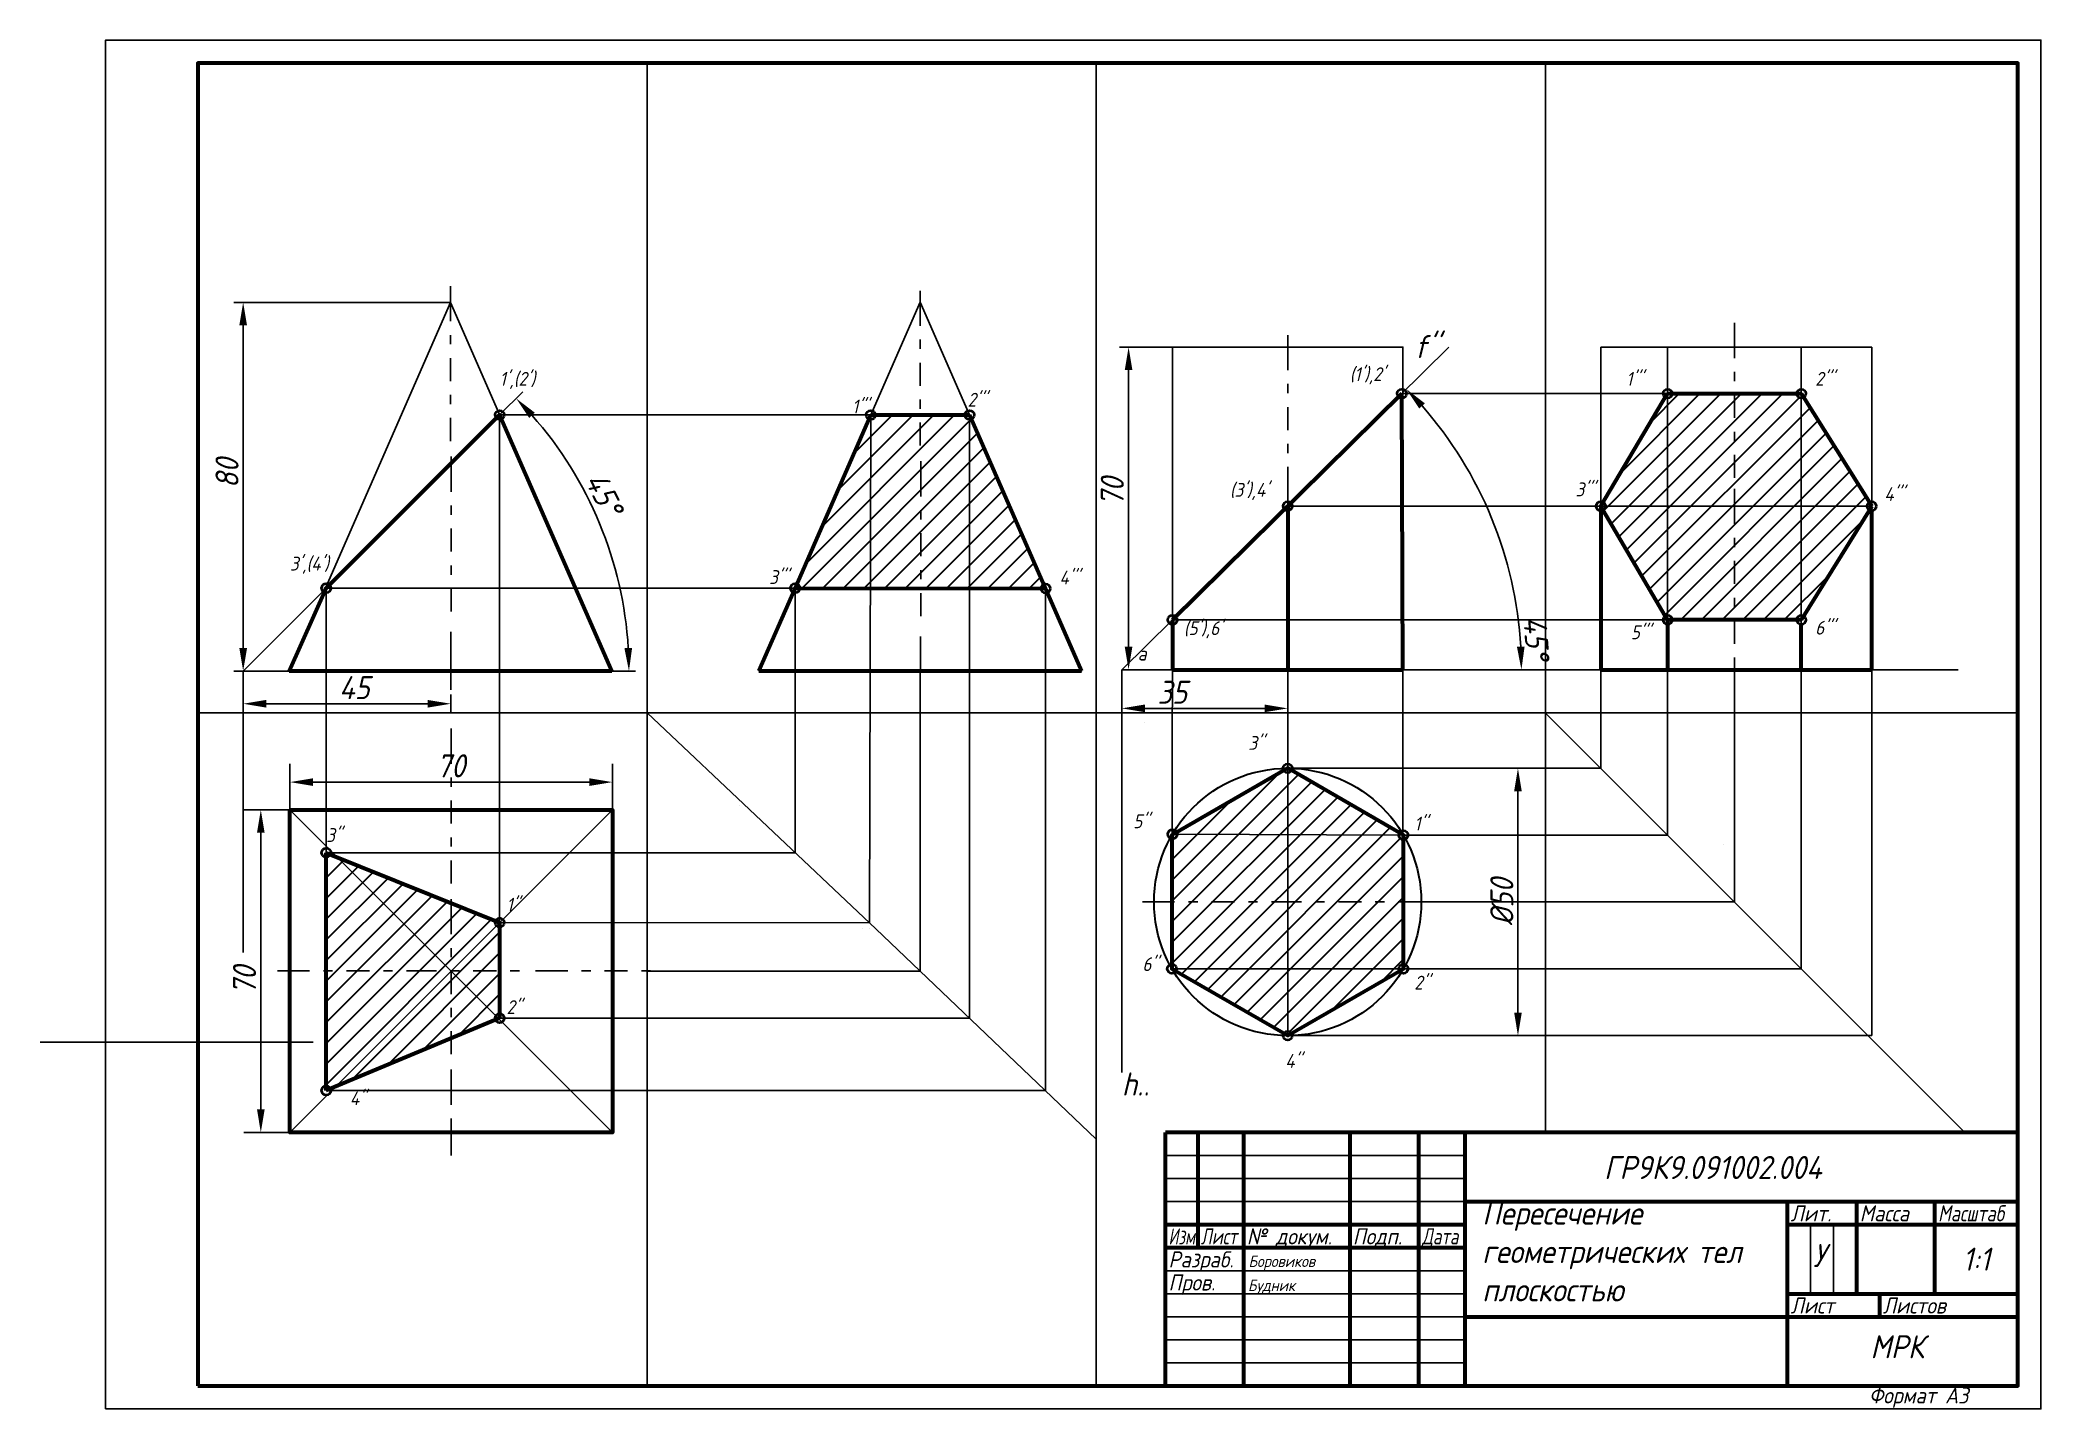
# Model space of a CAD drawing. Header units: millimetres. Extents: x -14 to 420, y 0 to 297.
import ezdxf

# ---------------------------------------------------------------- set-up
doc = ezdxf.new("R2010")
doc.units = ezdxf.units.MM
doc.header["$LTSCALE"] = 0.5
doc.layers.get('Defpoints').update_dxf_attribs({"color": 5})
doc.styles.get("Standard").update_dxf_attribs({"font": 'isocpeui.ttf', "width": 0.9})
doc.dimstyles.new('Standart', dxfattribs={"dimtxt": 5, "dimasz": 5, "dimexe": 2, "dimexo": 0, "dimgap": 1, "dimtad": 1, "dimtoh": 1, "dimdec": 0, "dimtxsty": 'Standard', "dimcen": 2.5, "dimadec": 0, "dimazin": 0, "dimtfac": 1, "dimtdec": 0, "dimtmove": 0, "dimatfit": 3, "dimldrblk": 'DOTSMALL', "dimfxl": 1, "dimarcsym": 0})

# ---------------------------------------------------------------- blocks, each defined once
blk = doc.blocks.new('*D8')
at = {"color": 0, "lineweight": -2, "transparency": 16777216}
blk.add_line((85.52, 215.65), (90.53, 220.64), dxfattribs=at)
blk.add_arc((29.86, 160.08), 83.72, 3.4225, 41.5285, dxfattribs=at)
at = {"color": 0, "transparency": 16777216}
for points in [[(91.93, 215.02), (93.14, 216.16), (89.11, 219.23)], [(114.26, 165.11), (112.6, 165.06), (113.58, 160.08)]]:
    blk.add_solid(points, dxfattribs=at)
at = {"layer": 'Defpoints', "color": 0, "transparency": 16777216}
for p in [(85.52, 215.65), (110.73, 181.73), (47.6, 177.79), (109.86, 160.08), (115, 160.08)]:
    blk.add_point(p, dxfattribs=at)
at = {"color": 0, "transparency": 16777216, "insert": (108.14, 198.54), "char_height": 5, "attachment_point": 5, "rotation": 296.1662}
blk.add_mtext('45°', dxfattribs=at)
blk = doc.blocks.new('_DotSmall')
at = {"color": 0, "linetype": 'ByBlock', "const_width": 0.5}
blk.add_lwpolyline([(-0.0625, 0, 1), (0.0625, 0, 1)], format="xyb", close=True, dxfattribs=at)
blk = doc.blocks.new('*D26')
at = {"color": 0, "lineweight": -2, "transparency": 16777216}
for p, q in [((30, 240.08), (27.86, 240.08)), ((29.86, 235.08), (29.86, 165.08)), ((29.86, 160.08), (27.86, 160.08))]:
    blk.add_line(p, q, dxfattribs=at)
at = {"color": 0, "transparency": 16777216}
for points in [[(29.03, 235.08), (30.7, 235.08), (29.86, 240.08)], [(29.03, 165.08), (30.7, 165.08), (29.86, 160.08)]]:
    blk.add_solid(points, dxfattribs=at)
at = {"layer": 'Defpoints', "color": 0, "transparency": 16777216}
for p in [(30, 240.08), (29.86, 160.08), (29.86, 160.08)]:
    blk.add_point(p, dxfattribs=at)
at = {"color": 0, "transparency": 16777216, "insert": (26.36, 203), "char_height": 5, "attachment_point": 5, "rotation": 90}
blk.add_mtext('80', dxfattribs=at)
blk = doc.blocks.new('*D27')
at = {"color": 0, "lineweight": -2, "transparency": 16777216}
for p, q in [((40, 140), (40, 134)), ((110, 140), (110, 134)), ((45, 136), (105, 136))]:
    blk.add_line(p, q, dxfattribs=at)
at = {"color": 0, "transparency": 16777216}
for points in [[(45, 136.83), (45, 135.17), (40, 136)], [(105, 136.83), (105, 135.17), (110, 136)]]:
    blk.add_solid(points, dxfattribs=at)
at = {"layer": 'Defpoints', "color": 0, "transparency": 16777216}
for p in [(40, 140), (110, 140), (110, 136)]:
    blk.add_point(p, dxfattribs=at)
at = {"color": 0, "transparency": 16777216, "insert": (74.93, 139.53), "char_height": 5, "attachment_point": 5}
blk.add_mtext('70', dxfattribs=at)
blk = doc.blocks.new('*D28')
at = {"color": 0, "lineweight": -2, "transparency": 16777216}
for p, q in [((30, 130), (35.69, 130)), ((33.69, 125), (33.69, 65)), ((30, 60), (35.69, 60))]:
    blk.add_line(p, q, dxfattribs=at)
at = {"color": 0, "transparency": 16777216}
for points in [[(32.86, 125), (34.52, 125), (33.69, 130)], [(32.86, 65), (34.52, 65), (33.69, 60)]]:
    blk.add_solid(points, dxfattribs=at)
at = {"layer": 'Defpoints', "color": 0, "transparency": 16777216}
for p in [(30, 130), (30, 60), (33.69, 60)]:
    blk.add_point(p, dxfattribs=at)
at = {"color": 0, "transparency": 16777216, "insert": (30.16, 93), "char_height": 5, "attachment_point": 5, "rotation": 90}
blk.add_mtext('70', dxfattribs=at)
blk = doc.blocks.new('*D38')
at = {"color": 0, "lineweight": -2, "transparency": 16777216}
for p, q in [((29.86, 151), (29.86, 155)), ((34.86, 153), (69.91, 153)), ((74.91, 151), (74.91, 155))]:
    blk.add_line(p, q, dxfattribs=at)
at = {"color": 0, "transparency": 16777216}
for points in [[(34.86, 153.83), (34.86, 152.17), (29.86, 153)], [(69.91, 153.83), (69.91, 152.17), (74.91, 153)]]:
    blk.add_solid(points, dxfattribs=at)
at = {"layer": 'Defpoints', "color": 0, "transparency": 16777216}
for p in [(74.91, 153), (29.86, 151), (74.91, 151)]:
    blk.add_point(p, dxfattribs=at)
at = {"color": 0, "transparency": 16777216, "insert": (54, 156.5), "char_height": 5, "attachment_point": 5}
blk.add_mtext('45', dxfattribs=at)
blk = doc.blocks.new('*D39')
at = {"color": 0, "lineweight": -2, "transparency": 16777216}
blk.add_line((303, 160.38), (309.25, 160.38), dxfattribs=at)
blk.add_arc((220.53, 160.38), 86.73, 3.3037, 41.2899, dxfattribs=at)
at = {"color": 0, "transparency": 16777216}
for points in [[(285.08, 217.04), (286.3, 218.17), (282.29, 221.26)], [(307.94, 165.4), (306.28, 165.35), (307.25, 160.38)]]:
    blk.add_solid(points, dxfattribs=at)
at = {"layer": 'Defpoints', "color": 0, "transparency": 16777216}
for p in [(291.53, 230.38), (295.84, 203.38), (220.53, 160.38), (220.53, 160.38), (303, 160.38)]:
    blk.add_point(p, dxfattribs=at)
at = {"color": 0, "transparency": 16777216, "insert": (310.49, 167.27), "char_height": 5, "attachment_point": 5, "rotation": 274.3803}
blk.add_mtext('45°', dxfattribs=at)
blk = doc.blocks.new('*D67')
at = {"color": 0, "lineweight": -2, "transparency": 16777216}
for p, q in [((223, 230.38), (220, 230.38)), ((222, 225.38), (222, 165.38)), ((220.53, 160.38), (224, 160.38))]:
    blk.add_line(p, q, dxfattribs=at)
at = {"color": 0, "transparency": 16777216}
for points in [[(221.17, 225.38), (222.83, 225.38), (222, 230.38)], [(221.17, 165.38), (222.83, 165.38), (222, 160.38)]]:
    blk.add_solid(points, dxfattribs=at)
at = {"layer": 'Defpoints', "color": 0, "transparency": 16777216}
for p in [(223, 230.38), (220.53, 160.38), (222, 160.38)]:
    blk.add_point(p, dxfattribs=at)
at = {"color": 0, "transparency": 16777216, "insert": (218.47, 199), "char_height": 5, "attachment_point": 5, "rotation": 90}
blk.add_mtext('70', dxfattribs=at)
blk = doc.blocks.new('*D68')
at = {"color": 0, "lineweight": -2, "transparency": 16777216}
for p, q in [((256.53, 139), (308.5, 139)), ((306.5, 134), (306.5, 86)), ((256.53, 81), (308.5, 81))]:
    blk.add_line(p, q, dxfattribs=at)
at = {"color": 0, "transparency": 16777216}
for points in [[(305.67, 134), (307.33, 134), (306.5, 139)], [(305.67, 86), (307.33, 86), (306.5, 81)]]:
    blk.add_solid(points, dxfattribs=at)
at = {"layer": 'Defpoints', "color": 0, "transparency": 16777216}
for p in [(256.53, 139), (256.53, 81), (306.5, 81)]:
    blk.add_point(p, dxfattribs=at)
at = {"color": 0, "transparency": 16777216, "insert": (303, 110), "char_height": 5, "attachment_point": 5, "rotation": 90}
blk.add_mtext('%%C50', dxfattribs=at)
blk = doc.blocks.new('*D69')
at = {"color": 0, "lineweight": -2, "transparency": 16777216}
for p, q in [((220.53, 160.38), (220.53, 150)), ((256.53, 160.38), (256.53, 150)), ((251.53, 152), (225.53, 152))]:
    blk.add_line(p, q, dxfattribs=at)
at = {"color": 0, "transparency": 16777216}
for points in [[(225.53, 152.83), (225.53, 151.17), (220.53, 152)], [(251.53, 152.83), (251.53, 151.17), (256.53, 152)]]:
    blk.add_solid(points, dxfattribs=at)
at = {"layer": 'Defpoints', "color": 0, "transparency": 16777216}
for p in [(220.53, 160.38), (256.53, 160.38), (220.53, 152)]:
    blk.add_point(p, dxfattribs=at)
at = {"color": 0, "transparency": 16777216, "insert": (231.5, 155.5), "char_height": 5, "width": 6.6823, "attachment_point": 5}
blk.add_mtext('35', dxfattribs=at)

msp = doc.modelspace()

# ---------------------------------------------------------------- hatches: boundary and pattern name
at = {"lineweight": 30}
h = msp.add_hatch(dxfattribs=at)
h.set_pattern_fill('ANSI31', color=256)
h.paths.add_polyline_path([(256.53, 124.6), (232.53, 124.69, -0.413063), (231.53, 123.7), (231.53, 96.49, -0.380921), (232.41, 95.5), (256.53, 95.5), (256.53, 110)])
h.paths.add_polyline_path([(256.53, 138, -0.267949), (255.66, 138.5), (232.44, 125.1, -0.103896), (232.53, 124.69), (256.53, 124.6)])
h.paths.add_polyline_path([(257.39, 138.5, -0.267949), (256.53, 138), (256.53, 124.6), (280.64, 124.5, -0.130653), (280.78, 125)])
h.paths.add_polyline_path([(281.53, 123.51, -0.382046), (280.64, 124.5), (256.53, 124.6), (256.53, 110), (256.53, 95.5), (280.64, 95.5, -0.380921), (281.53, 96.49)])
h.paths.add_polyline_path([(280.78, 95, -0.131652), (280.64, 95.5), (256.53, 95.5), (256.53, 82, -0.267949), (257.39, 81.5)])
h.paths.add_polyline_path([(256.53, 95.5), (232.41, 95.5, -0.131652), (232.28, 95), (255.66, 81.5, -0.267949), (256.53, 82)])
h.paths.add_polyline_path([(338.98, 195.87), (325.48, 195.87, -0.265763), (324.99, 195.01), (338.47, 172.08, -0.133729), (338.98, 172.22)])
h.paths.add_polyline_path([(338.98, 219.28, -0.134803), (338.47, 219.42), (324.99, 196.73, -0.264634), (325.48, 195.87), (338.98, 195.87)])
h.paths.add_polyline_path([(353.48, 220.28), (339.98, 220.28, -0.414214), (338.98, 219.28), (338.98, 195.87), (353.48, 195.87)])
h.paths.add_polyline_path([(353.48, 195.87), (338.98, 195.87), (338.98, 172.22, -0.414214), (339.98, 171.22), (353.48, 171.22)])
h.paths.add_polyline_path([(367.98, 195.87), (353.48, 195.87), (353.48, 171.22), (366.98, 171.22, -0.414214), (367.98, 172.22)])
h.paths.add_polyline_path([(367.98, 219.28, -0.414214), (366.98, 220.28), (353.48, 220.28), (353.48, 195.87), (367.98, 195.87)])
h.paths.add_polyline_path([(368.51, 219.43, -0.140795), (367.98, 219.28), (367.98, 195.87), (382.27, 195.87, -0.258352), (382.74, 196.72)])
h.paths.add_polyline_path([(382.74, 195.02, -0.259505), (382.27, 195.87), (367.98, 195.87), (367.98, 172.22, -0.139693), (368.51, 172.07)])
h = msp.add_hatch(dxfattribs=at)
h.set_pattern_fill('ANSI31', color=256)
h.paths.add_polyline_path([(166.05, 214.65, -0.102766), (165.65, 214.73), (150.04, 179, -0.2981), (150.64, 178.08), (165.97, 178.08)])
h.paths.add_polyline_path([(176.75, 215.65), (167.05, 215.65, -0.414893), (166.05, 214.65), (165.97, 178.08), (176.75, 178.08)])
h.paths.add_polyline_path([(187.48, 214.65, -0.414214), (186.48, 215.65), (176.75, 215.65), (176.75, 178.08), (187.48, 178.08)])
h.paths.add_polyline_path([(187.88, 214.73, -0.103587), (187.48, 214.65), (187.48, 178.08), (203, 178.08, -0.268487), (203.57, 178.91)])
h = msp.add_hatch(dxfattribs=at)
h.set_pattern_fill('ANSI31', color=256)
h.paths.add_polyline_path([(75, 95), (50.28, 119.72), (48.82, 120.31, -0.306011), (47.89, 119.68), (47.89, 70.09, -0.302723), (48.82, 69.48), (49.95, 69.95)])
h.paths.add_polyline_path([(74.98, 109.77), (50.28, 119.72), (75, 95)], flags=17)
h.paths.add_polyline_path([(84.82, 104.82, -0.198912), (84.52, 105.52, -0.09603), (84.6, 105.9), (74.98, 109.77), (75, 95)])
h.paths.add_polyline_path([(85.52, 104.52, -0.198912), (84.82, 104.82), (75, 95), (85.52, 95)])
h.paths.add_polyline_path([(85.52, 95), (75, 95), (84.68, 85.32, -0.256003), (85.52, 85.78)])
h.paths.add_polyline_path([(75, 95), (49.95, 69.95), (84.6, 84.4, -0.099068), (84.52, 84.78, -0.143042), (84.68, 85.32)])

# ---------------------------------------------------------------- linework, layer by layer
for p, q in [((20, 292), (20, 151)), ((20, 292), (20, 292)), ((20, 292), (20, 292)), ((20, 292), (117.5, 292)), ((117.5, 292), (20, 292)), ((20, 292), (215, 292)), ((117.5, 292), (117.5, 5)), ((215, 292), (215, 5)), ((215, 292), (312.5, 292)), ((312.5, 292), (312.5, 60)), ((74.83, 243.62), (74.83, 236)), ((74.82, 240.08), (30, 240.08)), ((176.76, 242.62), (176.76, 235)), ((353.49, 235.62), (353.49, 228)), ((74.83, 233), (74.83, 231)), ((176.76, 232), (176.76, 230)), ((220.53, 160.38), (291.53, 230.38)), ((231.53, 230.38), (223, 230.38)), ((231.53, 230.38), (256.53, 230.38)), ((256.53, 233), (256.53, 225.38)), ((324.48, 160.38), (324.48, 230.38)), ((324.48, 230.38), (383.27, 230.38)), ((338.98, 124.5), (338.98, 230.38)), ((367.98, 95.5), (367.98, 230.38)), ((383.27, 160.38), (383.27, 230.38)), ((74.83, 228), (74.83, 223)), ((176.76, 227), (176.76, 222)), ((256.53, 222.38), (256.53, 220.38)), ((353.49, 225), (353.49, 223)), ((74.83, 220), (74.83, 218)), ((85.52, 215.65), (90.53, 220.64)), ((90.53, 220.64), (90.53, 220.64)), ((176.76, 219), (176.76, 217)), ((256.53, 217.38), (256.53, 212.38)), ((281.29, 220.28), (367.98, 220.28)), ((353.49, 220), (353.49, 215)), ((74.83, 215), (74.83, 210)), ((85.52, 215.65), (166.05, 215.65)), ((85.52, 215.65), (85.52, 84.78)), ((166.05, 215.65), (165.8, 105.44)), ((176.76, 214), (176.76, 209)), ((187.48, 215.65), (187.48, 84.78)), ((256.53, 209.38), (256.53, 207.38)), ((353.49, 212), (353.49, 210)), ((75, 206.62), (75, 199)), ((176.93, 205.62), (176.93, 198)), ((256.53, 204.38), (256.53, 199.38)), ((353.49, 207), (353.49, 202)), ((75, 196), (75, 194)), ((256.53, 199.38), (256.53, 195.87)), ((256.53, 195.87), (256.53, 110)), ((256.53, 195.87), (383.27, 195.87)), ((353.49, 199.62), (353.49, 192)), ((176.93, 195), (176.93, 193)), ((75, 191), (75, 186)), ((176.93, 190), (176.93, 185)), ((353.49, 189), (353.49, 187)), ((75, 183), (75, 181)), ((353.49, 184), (353.49, 179)), ((47.89, 178.08), (149.64, 178.08)), ((47.89, 178.08), (47.89, 69.09)), ((47.89, 160.08), (47.89, 178.08)), ((149.64, 178.08), (203.94, 178.08)), ((149.64, 178.08), (149.64, 120.68)), ((176.93, 182), (176.93, 180)), ((203.94, 178.08), (203.94, 69.09)), ((47.6, 177.79), (29.86, 160.08)), ((75, 178), (75, 173)), ((176.93, 177), (176.93, 172)), ((353.49, 176), (353.49, 174)), ((231.53, 171.22), (231.41, 95.5)), ((231.53, 171.22), (367.98, 171.22)), ((353.49, 171), (353.49, 166)), ((74.93, 168.62), (74.93, 161)), ((176.87, 167.62), (176.87, 160)), ((74.93, 161), (74.91, 156)), ((353.49, 163), (353.49, 155)), ((39.86, 160.08), (29.86, 160.08)), ((29.86, 160.08), (29.86, 99)), ((29.86, 160.08), (29.86, 160.08)), ((29.86, 160.08), (29.86, 160.08)), ((29.86, 160.08), (29.86, 151)), ((39.86, 160.08), (39.86, 160.08)), ((85.52, 151), (85.52, 160.08)), ((109.86, 160.08), (115, 160.08)), ((176.76, 95), (176.76, 160)), ((303, 160.38), (220.53, 160.38)), ((256.53, 160.38), (256.53, 160.38)), ((281.53, 160.38), (281.53, 95.3)), ((307.25, 160.38), (402, 160.38)), ((324.48, 139), (324.48, 160.38)), ((338.98, 160.38), (367.98, 160.38)), ((383.27, 81), (383.27, 160.38)), ((383.27, 160.38), (383.27, 160.38)), ((220.53, 152), (220.53, 73)), ((353.48, 110), (353.48, 156)), ((20, 151), (415, 151)), ((29.86, 151), (85.52, 151)), ((117.5, 151), (117.5, 51)), ((117.5, 151), (167.17, 104.14)), ((225.53, 149), (225.53, 149)), ((415, 151), (415, 151)), ((415, 151), (415, 151)), ((75, 147.62), (75, 140)), ((40, 130), (40, 140)), ((110, 130), (110, 140)), ((256.53, 139), (324.48, 139)), ((256.53, 139), (256.53, 139)), ((256.53, 139), (281.53, 139)), ((75, 137), (75, 135)), ((75, 132), (75, 127)), ((137.5, 131), (137.5, 131)), ((40, 130), (30, 130)), ((40, 130), (110, 60)), ((110, 130), (40, 60)), ((110, 130), (110, 130)), ((75, 124), (75, 122)), ((231.53, 124.7), (281.64, 124.5)), ((281.64, 124.5), (338.98, 124.5)), ((351, 122.5), (351, 122.5)), ((149.64, 120.68), (47.89, 120.68)), ((75, 119), (75, 114)), ((75, 110.62), (75, 103)), ((232, 110), (225, 110)), ((237, 110), (235, 110)), ((245, 110), (240, 110)), ((250, 110), (248, 110)), ((256.53, 110), (253, 110)), ((256.53, 110), (256.53, 81)), ((256.53, 110), (256.53, 110)), ((259.53, 110), (256.53, 110)), ((264.53, 110), (262.53, 110)), ((272.53, 110), (267.53, 110)), ((277.53, 110), (275.53, 110)), ((285.53, 110), (280.53, 110)), ((285.53, 110), (353.48, 110)), ((165.8, 105.44), (85.52, 105.52)), ((75, 100), (75, 98)), ((164.36, 104.14), (164.36, 104.14)), ((164.36, 104.14), (164.36, 104.14)), ((165.79, 104.15), (165.79, 104.15)), ((363, 100), (363, 100)), ((363, 100), (363, 100)), ((363, 100), (363, 100)), ((363, 100), (363, 100)), ((44.28, 95.03), (37.28, 95.03)), ((49.28, 95.03), (47.28, 95.03)), ((57.28, 95.03), (52.28, 95.03)), ((62.28, 95.03), (60.28, 95.03)), ((68.8, 95.03), (65.28, 95.03)), ((71.8, 95.03), (68.8, 95.03)), ((76.8, 95.03), (74.8, 95.03)), ((75, 95), (75, 90)), ((84.8, 95.03), (79.8, 95.03)), ((89.8, 95.03), (87.8, 95.03)), ((100.28, 95.03), (93.28, 95.03)), ((105.28, 95.03), (103.28, 95.03)), ((113.28, 95.03), (108.28, 95.03)), ((118.28, 95.03), (116.28, 95.03)), ((117.5, 95), (176.76, 95)), ((176.76, 95), (176.76, 95)), ((231.41, 95.5), (281.64, 95.5)), ((281.64, 95.5), (367.98, 95.5)), ((75, 87), (75, 85)), ((187.48, 84.78), (85.52, 84.78)), ((-14.22, 79.57), (45.04, 79.57)), ((75, 82), (75, 77)), ((256.53, 81), (383.27, 81)), ((383.27, 80), (383.27, 80)), ((75, 73.62), (75, 66)), ((203.94, 69.09), (47.89, 69.09)), ((75, 63), (75, 55)), ((40, 60), (30, 60)), ((312.5, 60), (312.5, 60)), ((117.5, 5), (20, 5)), ((117.5, 5), (117.5, 5))]:
    msp.add_line(p, q)
at = {"lineweight": 60}
for p, q in [((281.29, 220.28), (231.53, 171.22)), ((281.53, 160.38), (281.29, 220.28)), ((324.48, 195.87), (338.98, 220.28)), ((338.98, 220.28), (367.98, 220.28)), ((367.98, 220.28), (383.27, 195.87)), ((47.6, 177.79), (85.52, 215.65)), ((85.52, 215.65), (109.86, 160.08)), ((166.05, 215.65), (149.64, 178.08)), ((166.05, 215.65), (187.48, 215.65)), ((204, 178), (187.48, 215.65)), ((256.53, 195.87), (256.53, 160.38)), ((338.98, 171.22), (324.48, 195.87)), ((324.48, 195.87), (324.48, 160.38)), ((383.27, 195.87), (367.98, 171.22)), ((383.27, 160.38), (383.27, 194.87)), ((39.86, 160.08), (47.89, 178.08)), ((149.64, 178.08), (141.8, 160.14)), ((149.64, 178.08), (204, 178)), ((211.8, 160.14), (204, 178)), ((231.53, 171.22), (231.53, 160.38)), ((367.98, 171.22), (338.98, 171.22)), ((338.98, 171.22), (338.98, 160.38)), ((367.98, 160.38), (367.98, 170.22)), ((109.86, 160.08), (39.86, 160.08)), ((141.8, 160.14), (211.8, 160.14)), ((231.53, 160.38), (281.53, 160.38)), ((324.48, 160.38), (383.27, 160.38)), ((47.89, 120.68), (85.52, 105.52)), ((47.89, 69.09), (47.89, 120.68)), ((85.52, 105.52), (85.52, 84.78)), ((85.52, 84.78), (47.89, 69.09))]:
    msp.add_line(p, q, dxfattribs=at)
at = {"lineweight": 25}
for p, q in [((312.51, 150.97), (403.22, 60.26)), ((167.17, 104.14), (215, 58.55))]:
    msp.add_line(p, q, dxfattribs=at)
at = {"color": 7, "linetype": 'Continuous', "lineweight": 60}
for p, q in [((415, 60), (230, 60)), ((230, 5), (230, 60)), ((237, 60), (237, 35)), ((247, 5), (247, 60)), ((270, 60), (270, 5)), ((285, 5), (285, 60)), ((295, 60), (295, 5)), ((295, 45), (415, 45)), ((365, 5), (365, 45)), ((380, 45), (380, 25)), ((397, 25), (397, 45)), ((230, 40), (295, 40)), ((365, 40), (415, 40)), ((230, 35), (295, 35)), ((365, 25), (415, 25)), ((385, 20), (385, 25)), ((295, 20), (415, 20))]:
    msp.add_line(p, q, dxfattribs=at)
at = {"color": 7, "linetype": 'Continuous', "lineweight": -3}
for p, q in [((230, 55), (295, 55)), ((230, 50), (295, 50)), ((230, 45), (295, 45)), ((370, 25), (370, 40)), ((375, 40), (375, 25)), ((230, 30), (295, 30)), ((230, 25), (295, 25)), ((230, 20), (295, 20)), ((230, 15), (295, 15)), ((230, 10), (295, 10))]:
    msp.add_line(p, q, dxfattribs=at)
at = {"color": 7, "linetype": 'Continuous'}
msp.add_line((365, 45), (365, 40), dxfattribs=at)
at = {"lineweight": 70}
msp.add_line((215, 5), (215, 5), dxfattribs=at)
msp.add_line((215, 5), (215, 5), dxfattribs=at)
at = {"color": 7, "linetype": 'Continuous', "lineweight": 60}
msp.add_lwpolyline([(20, 5), (415, 5), (415, 292), (20, 292)], close=True, dxfattribs=at)
for points in [[(74.82, 240.08), (39.86, 160.08), (109.86, 160.08)], [(176.75, 240.14), (141.8, 160.14), (211.8, 160.14)], [(231.53, 160.38), (281.53, 160.38), (281.53, 230.38), (231.53, 230.38)]]:
    msp.add_lwpolyline(points, close=True)
at = {"lineweight": 60}
for points in [[(256.53, 139), (231.41, 124.5), (231.41, 95.5), (256.53, 81), (281.64, 95.5), (281.64, 124.5)], [(40, 130), (110, 130), (110, 60), (40, 60)]]:
    msp.add_lwpolyline(points, close=True, dxfattribs=at)
at = {"lineweight": 40}
for centre in [(281.29, 220.28), (338.98, 220.28), (367.98, 220.28), (85.52, 215.65), (166.05, 215.65), (187.48, 215.65), (256.53, 195.87), (324.48, 195.87), (383.27, 195.87), (47.89, 178.08), (149.64, 178.08), (204, 178), (231.53, 171.22), (338.98, 171.22), (367.98, 171.22), (256.53, 139), (47.89, 120.68), (231.53, 124.7), (281.64, 124.5), (85.52, 105.52), (231.41, 95.5), (281.64, 95.5), (85.52, 84.78), (256.53, 81), (47.89, 69.09)]:
    msp.add_circle(centre, 1, dxfattribs=at)
at = {"lineweight": 30}
msp.add_circle((256.53, 110), 29, dxfattribs=at)
at = {"layer": 'Defpoints'}
msp.add_lwpolyline([(0, 0), (420, 0), (420, 297), (0, 297)], close=True, dxfattribs=at)

# ---------------------------------------------------------------- texts
at = {"color": 7, "linetype": 'Continuous', "lineweight": -3}
for s, width, p in [('Лит.', 0.9, (365.67, 40.7)), ('Масса', 0.9, (380.67, 40.7)), ('Масштаб', 0.8, (397.67, 40.7)), ('Изм.', 0.7, (230.67, 35.7)), ('Лист', 0.75, (237.67, 35.7)), ('№ докум.', 0.9, (247.67, 35.7)), ('Подп.', 0.9, (270.67, 35.7)), ('Дата', 0.75, (285.67, 35.7)), ('Разраб.', 0.9, (230.67, 30.7)), ('Пров.', 0.9, (230.67, 25.7)), ('Лист', 0.9, (365.67, 20.7)), ('Листов', 0.9, (385.67, 20.7))]:
    msp.add_text(s, height=3.5, dxfattribs=dict(at, width=width)).set_placement(p)
at = {"color": 7, "linetype": 'Continuous', "lineweight": 70, "width": 0.9}
msp.add_text('Формат А3', height=3.5, dxfattribs=at).set_placement((382.66, 1.2))
at = {"attachment_point": 1}
for s, width, insert, char_height in [("f''", 6, (284, 233), 5), ("(1'),2'", 11.9113, (270, 226), 3), ("1',(2')", 0.4772, (85.52, 225), 3), ("1'''", 7.5279, (330, 225), 3), ("2'''", 7.5279, (371, 225), 3), ('1"\'', 3, (162, 219), 3), ("2'''", 0.4772, (187.08, 220.46), 3), ("(3'),4'", 11.9113, (244, 200.9), 3), ("3'''", 7.5279, (319, 201), 3), ("4'''", 7.5279, (386, 200), 3), ("3',(4')", 0.4772, (40, 184.9), 3), ("3'''", 4, (144, 181.98), 3), ("4'''", 3, (207, 181.9), 3), ("(5'),6'", 11.9113, (234, 170.9), 3), ("5'''", 7.5279, (331, 170), 3), ("6'''", 7.5279, (371, 171), 3), ('a', 9.5277, (224, 165.38), 3), ("3''", 7.5279, (248, 146), 3), ('3"', 0.4772, (47.89, 126.01), 3), ("5''", 7.5279, (223, 129), 3), ("1''", 7.5279, (284, 128.49), 3), ('1"', 0.4772, (87, 110.9), 3), ("6''", 7.5279, (225, 98), 3), ("2''", 7.5279, (284, 94), 3), ('2"', 3.4772, (87, 88.68), 3), ("4''", 7.5279, (256, 77), 3), ('4"', 0.4772, (53, 68.9), 3), ('h..', 5.5277, (220.53, 73), 5), ('ГР9К9.091002.004', 53.8283, (325.18, 54.89), 5), ('Пересечение геометрических тел плоскостью', 61, (298.75, 45), 5), ('У', 5, (370.57, 35.79), 5), ('Будник', 45.3793, (247.91, 28.06), 2.5)]:
    msp.add_mtext_dynamic_manual_height_columns(s, width=width, gutter_width=25, heights=[0], dxfattribs=dict(at, insert=insert, char_height=char_height))
for s, insert, char_height in [('1:1', (403, 35), 5), ('Боровиков', (248.03, 33.3), 2.5), ('МРК', (383, 16), 5)]:
    msp.add_mtext(s, dxfattribs=dict(at, insert=insert, char_height=char_height))

# ---------------------------------------------------------------- dimensions: what is measured, and where the dimension line sits
for base, p1, p2, picture, middle in [((29.86, 160.08), (30, 240.08), (29.86, 160.08), '*D26', (29.86, 203)), ((222, 160.38), (223, 230.38), (220.53, 160.38), '*D67', (222, 199)), ((33.69, 60), (30, 130), (30, 60), '*D28', (33.69, 93))]:
    dim = msp.add_linear_dim(base=base, p1=p1, p2=p2, angle=90, dimstyle='Standart')
    dim.commit()
    dim.dimension.update_dxf_attribs({"geometry": picture, "text_midpoint": middle, "dimtype": 160})
for base, line1, line2, picture, middle in [((295.84, 203.38), ((303, 160.38), (220.53, 160.38)), ((220.53, 160.38), (291.53, 230.38)), '*D39', (307, 167)), ((110.73, 181.73), ((109.86, 160.08), (115, 160.08)), ((47.6, 177.79), (85.52, 215.65)), '*D8', (105, 197))]:
    dim = msp.add_angular_dim_2l(base=base, line1=line1, line2=line2, dimstyle='Standart')
    dim.commit()
    dim.dimension.update_dxf_attribs({"geometry": picture, "text_midpoint": middle, "dimtype": 162})
for base, p1, p2, picture, middle in [((74.91, 153), (29.86, 151), (74.91, 151), '*D38', (54, 153)), ((110, 136), (40, 140), (110, 140), '*D27', (74.93, 136))]:
    dim = msp.add_linear_dim(base=base, p1=p1, p2=p2, dimstyle='Standart')
    dim.commit()
    dim.dimension.update_dxf_attribs({"geometry": picture, "text_midpoint": middle, "dimtype": 160})
dim = msp.add_linear_dim(base=(220.53, 152), p1=(256.53, 160.38), p2=(220.53, 160.38), text='35', dimstyle='Standart')
dim.commit()
dim.dimension.update_dxf_attribs({"geometry": '*D69', "text_midpoint": (231.5, 152), "dimtype": 160})
dim = msp.add_linear_dim(base=(306.5, 81), p1=(256.53, 139), p2=(256.53, 81), angle=90, text='%%C50', dimstyle='Standart')
dim.commit()
dim.dimension.update_dxf_attribs({"geometry": '*D68', "text_midpoint": (306.5, 110), "dimtype": 160})

doc.saveas('drawing.dxf')
